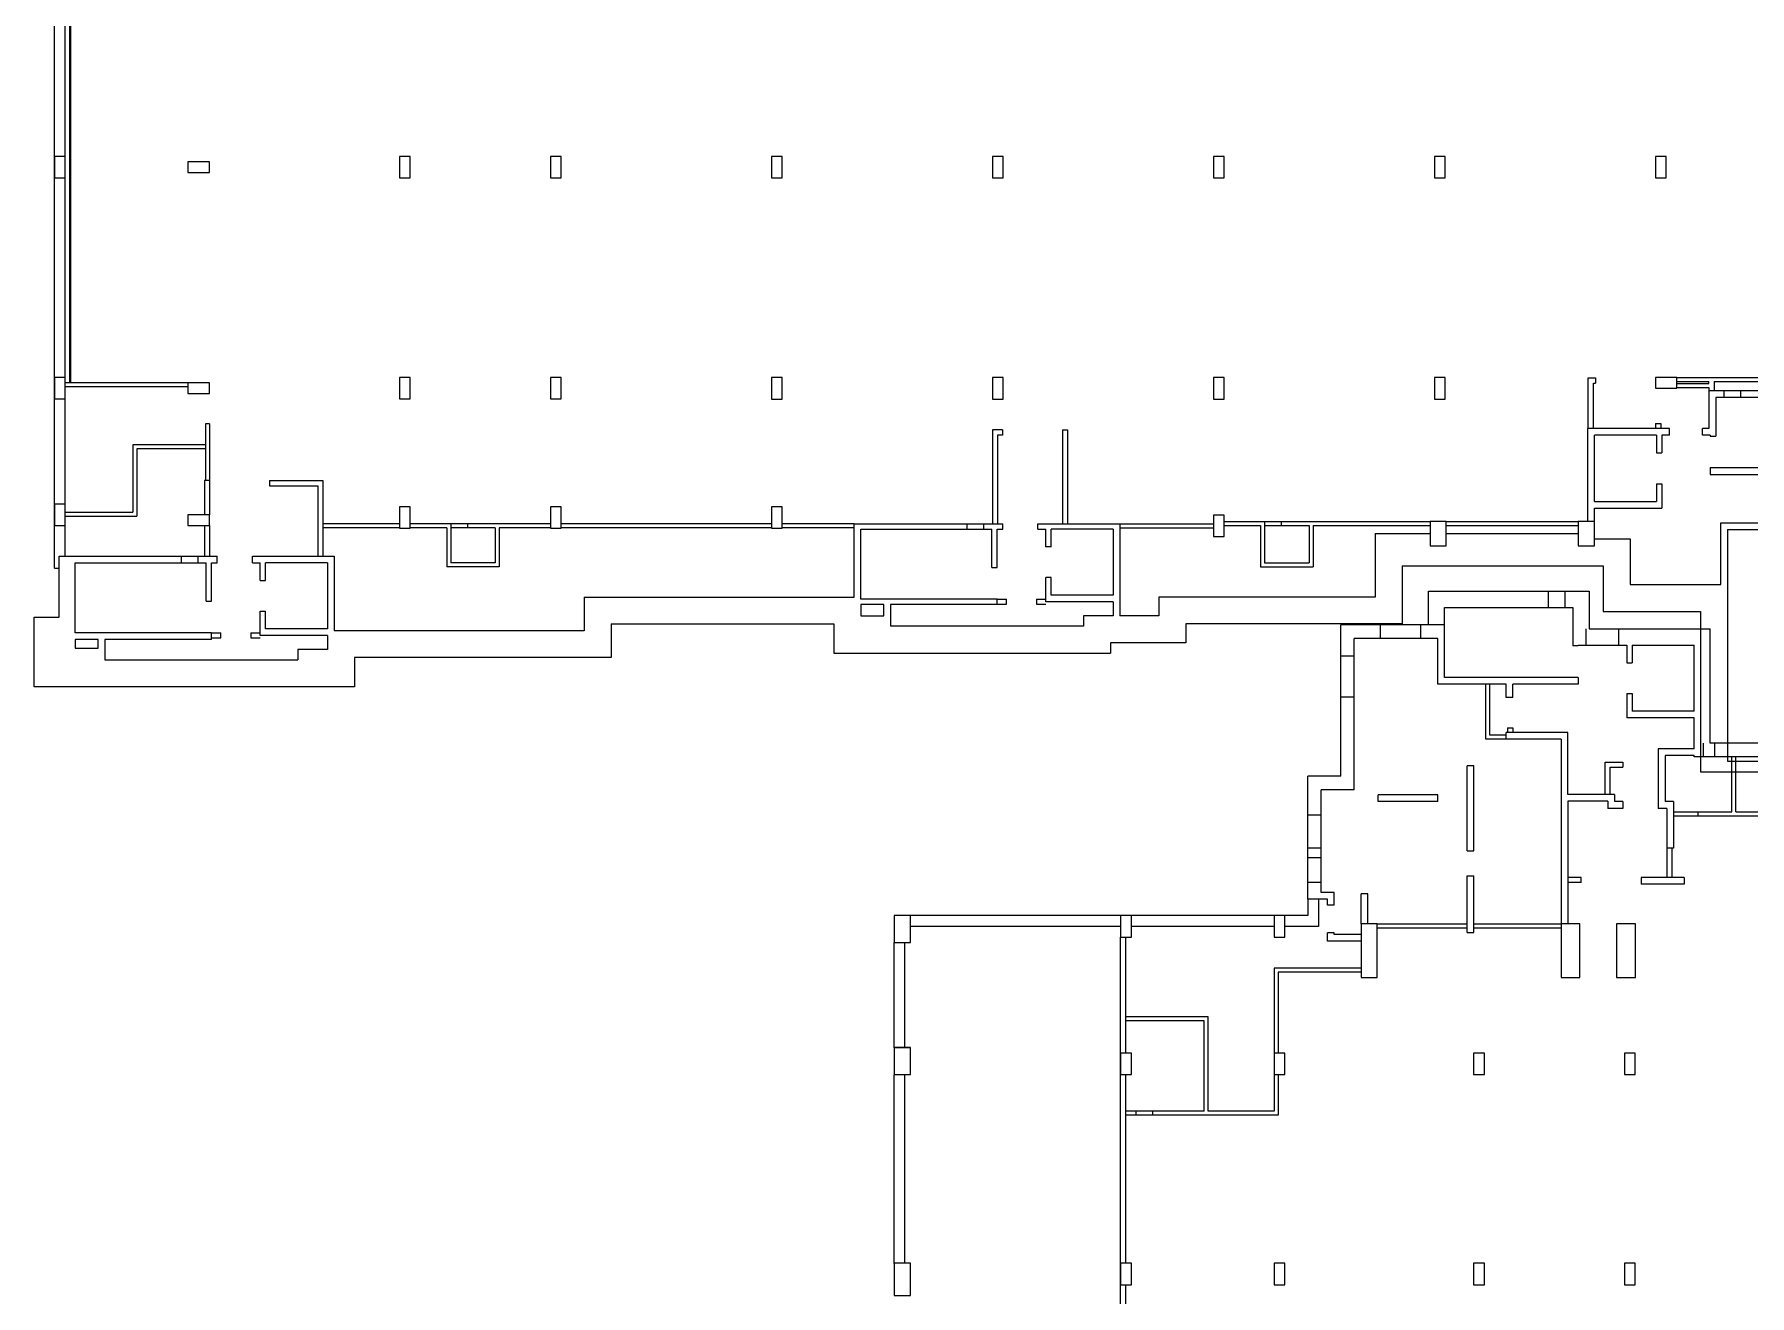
# Model space of a CAD drawing. Header units: metres. Extents: x -681087 to 1033303, y 74272 to 2630761.
# Drawn here: x -69867 to -6215, y 2373202 to 2420008 of the extents above; entities that cross this region are included whole.
import ezdxf

# ---------------------------------------------------------------- set-up
doc = ezdxf.new("R2010")
doc.units = ezdxf.units.M
for name, color, linetype in [('SKELETON_CLEAN', 7, 'Continuous'), ('SKELETON_ISOLATED', 1, 'Continuous'), ('SKELETON_ORIGINAL', 8, 'Continuous')]:
    doc.layers.add(name, color=color, linetype=linetype)

msp = doc.modelspace()

# ---------------------------------------------------------------- linework, layer by layer
at = {"layer": 'SKELETON_CLEAN'}
for p, q in [((-69116, 2400198), (-69116, 2435878)), ((-68716, 2415478), (-69116, 2415478)), ((-69116, 2415478), (-69116, 2414678)), ((-68716, 2414678), (-68716, 2415478)), ((-63366, 2415278), (-64166, 2415278)), ((-64166, 2415278), (-64166, 2414878)), ((-63366, 2414878), (-63366, 2415278)), ((-55916, 2415478), (-56316, 2415478)), ((-56316, 2415478), (-56316, 2414678)), ((-55916, 2414678), (-55916, 2415478)), ((-50316, 2415478), (-50716, 2415478)), ((-50716, 2415478), (-50716, 2414678)), ((-50316, 2414678), (-50316, 2415478)), ((-42116, 2415478), (-42516, 2415478)), ((-42516, 2415478), (-42516, 2414678)), ((-42116, 2414678), (-42116, 2415478)), ((-33916, 2415478), (-34316, 2415478)), ((-34316, 2415478), (-34316, 2414678)), ((-33916, 2414678), (-33916, 2415478)), ((-25716, 2415478), (-26116, 2415478)), ((-26116, 2415478), (-26116, 2414678)), ((-25716, 2414678), (-25716, 2415478)), ((-17516, 2415478), (-17916, 2415478)), ((-17916, 2415478), (-17916, 2414678)), ((-17516, 2414678), (-17516, 2415478)), ((-9316, 2415478), (-9716, 2415478)), ((-9716, 2415478), (-9716, 2414678)), ((-9316, 2414678), (-9316, 2415478)), ((-69116, 2414678), (-68716, 2414678)), ((-64166, 2414878), (-63366, 2414878)), ((-56316, 2414678), (-55916, 2414678)), ((-50716, 2414678), (-50316, 2414678)), ((-42516, 2414678), (-42116, 2414678)), ((-34316, 2414678), (-33916, 2414678)), ((-26116, 2414678), (-25716, 2414678)), ((-17916, 2414678), (-17516, 2414678)), ((-9716, 2414678), (-9316, 2414678)), ((-68716, 2407278), (-69116, 2407278)), ((-69116, 2407278), (-69116, 2406478)), ((-68716, 2406478), (-68716, 2407278)), ((-64166, 2407078), (-68716, 2407078)), ((-63366, 2407078), (-64166, 2407078)), ((-64166, 2407078), (-64166, 2406678)), ((-64166, 2406678), (-63366, 2406678)), ((-63366, 2406678), (-63366, 2407078)), ((-55916, 2407278), (-56316, 2407278)), ((-56316, 2407278), (-56316, 2406478)), ((-55916, 2406478), (-55916, 2407278)), ((-50316, 2407278), (-50716, 2407278)), ((-50716, 2407278), (-50716, 2406478)), ((-50316, 2406478), (-50316, 2407278)), ((-42116, 2407275), (-42516, 2407275)), ((-42516, 2407275), (-42516, 2406475)), ((-42116, 2406475), (-42116, 2407275)), ((-33916, 2407275), (-34316, 2407275)), ((-34316, 2407275), (-34316, 2406475)), ((-33916, 2406475), (-33916, 2407275)), ((-25716, 2407275), (-26116, 2407275)), ((-26116, 2407275), (-26116, 2406475)), ((-25716, 2406475), (-25716, 2407275)), ((-17516, 2407275), (-17916, 2407275)), ((-17916, 2407275), (-17916, 2406475)), ((-17516, 2406475), (-17516, 2407275)), ((-12207, 2407255), (-11936, 2407255)), ((-12207, 2405378), (-12207, 2407255)), ((-12017, 2405378), (-12017, 2407065)), ((-12017, 2407065), (-11936, 2407065)), ((-11936, 2407255), (-11936, 2407065)), ((-8916, 2407275), (-9716, 2407275)), ((-9716, 2407275), (-9716, 2406875)), ((-9716, 2406875), (-8916, 2406875)), ((-8916, 2407275), (-1516, 2407275)), ((-8916, 2406875), (-8916, 2407275)), ((-8916, 2407125), (-7727, 2407125)), ((-8916, 2407048), (-7727, 2407048)), ((-8916, 2406898), (-7727, 2406898)), ((-7727, 2407048), (-7727, 2407125)), ((-7727, 2406898), (-7727, 2406778)), ((-7727, 2406778), (-7727, 2405378)), ((-7177, 2406778), (-7727, 2406778)), ((-7537, 2407125), (-1516, 2407125)), ((-7537, 2407125), (-7537, 2406778)), ((-2467, 2406778), (-7177, 2406778)), ((-7177, 2406778), (-7177, 2406528)), ((-69116, 2406478), (-68716, 2406478)), ((-56316, 2406478), (-55916, 2406478)), ((-50716, 2406478), (-50316, 2406478)), ((-42516, 2406475), (-42116, 2406475)), ((-34316, 2406475), (-33916, 2406475)), ((-26116, 2406475), (-25716, 2406475)), ((-17916, 2406475), (-17516, 2406475)), ((-7477, 2406528), (-7477, 2405098)), ((-7177, 2406528), (-7477, 2406528)), ((-2717, 2406528), (-7177, 2406528)), ((-63366, 2405558), (-63516, 2405558)), ((-63516, 2405558), (-63516, 2403448)), ((-63366, 2405558), (-63366, 2403448)), ((-9716, 2405565), (-9716, 2405378)), ((-9716, 2405565), (-9516, 2405565)), ((-9516, 2405565), (-9516, 2405378)), ((-66216, 2404778), (-66216, 2402278)), ((-63516, 2404778), (-66216, 2404778)), ((-33936, 2405328), (-34316, 2405328)), ((-34316, 2405328), (-34316, 2401848)), ((-33936, 2405138), (-34126, 2405138)), ((-34126, 2405138), (-34126, 2401848)), ((-33936, 2405328), (-33936, 2405138)), ((-31716, 2405328), (-31526, 2405328)), ((-31716, 2405328), (-31716, 2401848)), ((-31526, 2405328), (-31526, 2401848)), ((-9187, 2405378), (-12227, 2405378)), ((-12227, 2401933), (-12227, 2405378)), ((-9677, 2405128), (-11977, 2405128)), ((-11977, 2402678), (-11977, 2405128)), ((-9677, 2405128), (-9677, 2404473)), ((-9187, 2405128), (-9477, 2405128)), ((-9477, 2405128), (-9477, 2404473)), ((-9187, 2405128), (-9187, 2405378)), ((-7727, 2405378), (-7967, 2405378)), ((-7967, 2405128), (-7967, 2405378)), ((-7677, 2405128), (-7967, 2405128)), ((-7677, 2405128), (-7677, 2405098)), ((-7677, 2405098), (-7477, 2405098)), ((-63516, 2404628), (-66066, 2404628)), ((-66066, 2404628), (-66066, 2402128)), ((-9677, 2404473), (-9477, 2404473)), ((-7677, 2403928), (-2717, 2403928)), ((-7677, 2403928), (-7677, 2403678)), ((-7677, 2403678), (-5247, 2403678)), ((-63366, 2403448), (-63556, 2403448)), ((-63556, 2403448), (-63556, 2402178)), ((-63366, 2403448), (-63366, 2402178)), ((-61146, 2403448), (-59156, 2403448)), ((-61146, 2403448), (-61146, 2403258)), ((-61146, 2403258), (-59346, 2403258)), ((-59346, 2403258), (-59346, 2400648)), ((-59156, 2403448), (-59156, 2400648)), ((-9677, 2403333), (-9677, 2402678)), ((-9677, 2403333), (-9477, 2403333)), ((-9477, 2403333), (-9477, 2402428)), ((-68716, 2402578), (-69116, 2402578)), ((-69116, 2402578), (-69116, 2401778)), ((-68716, 2401778), (-68716, 2402578)), ((-68716, 2402278), (-66216, 2402278)), ((-55916, 2402478), (-56316, 2402478)), ((-56316, 2402478), (-56316, 2401678)), ((-55916, 2401678), (-55916, 2402478)), ((-50316, 2402478), (-50716, 2402478)), ((-50716, 2402478), (-50716, 2401678)), ((-50316, 2401678), (-50316, 2402478)), ((-42116, 2402478), (-42516, 2402478)), ((-42516, 2402478), (-42516, 2401678)), ((-42116, 2401678), (-42116, 2402478)), ((-11977, 2402678), (-9677, 2402678)), ((-11977, 2402428), (-9477, 2402428)), ((-11977, 2401933), (-11977, 2402428)), ((-69116, 2401778), (-68716, 2401778)), ((-68716, 2402128), (-66066, 2402128)), ((-63366, 2402178), (-64166, 2402178)), ((-64166, 2402178), (-64166, 2401778)), ((-64166, 2401778), (-63366, 2401778)), ((-63366, 2401778), (-63366, 2402178)), ((-63366, 2401778), (-63366, 2400648)), ((-56316, 2401678), (-55916, 2401678)), ((-54566, 2401698), (-55916, 2401698)), ((-54566, 2401698), (-54566, 2400248)), ((-54416, 2401848), (-54416, 2401698)), ((-54416, 2401698), (-54416, 2400398)), ((-52766, 2401698), (-54416, 2401698)), ((-52766, 2401698), (-52766, 2400398)), ((-50716, 2401698), (-52616, 2401698)), ((-52616, 2401698), (-52616, 2400248)), ((-50716, 2401678), (-50316, 2401678)), ((-42516, 2401678), (-42116, 2401678)), ((-39447, 2401848), (-42116, 2401848)), ((-39447, 2399128), (-39447, 2401848)), ((-39447, 2401848), (-33927, 2401848)), ((-39197, 2399048), (-39197, 2401648)), ((-39197, 2401648), (-34337, 2401648)), ((-34337, 2400218), (-34337, 2401648)), ((-34137, 2400218), (-34137, 2401648)), ((-34137, 2401648), (-33927, 2401648)), ((-33927, 2401648), (-33927, 2401848)), ((-32627, 2401648), (-32627, 2401848)), ((-32627, 2401848), (-29587, 2401848)), ((-32627, 2401648), (-32337, 2401648)), ((-32337, 2400993), (-32337, 2401648)), ((-32137, 2400993), (-32137, 2401648)), ((-29837, 2401648), (-32137, 2401648)), ((-29837, 2401648), (-29837, 2399198)), ((-29587, 2401848), (-29587, 2398428)), ((-25716, 2402170), (-26116, 2402170)), ((-26116, 2402170), (-26116, 2401370)), ((-25716, 2401370), (-25716, 2402170)), ((-25716, 2401933), (-18077, 2401933)), ((-25716, 2401783), (-24366, 2401783)), ((-24366, 2401783), (-24366, 2400248)), ((-24216, 2401933), (-24216, 2401783)), ((-24216, 2401783), (-24216, 2400398)), ((-24216, 2401783), (-22566, 2401783)), ((-22566, 2401783), (-22566, 2400398)), ((-22416, 2401783), (-22416, 2400248)), ((-22416, 2401783), (-18077, 2401783)), ((-17477, 2401933), (-18077, 2401933)), ((-18077, 2401933), (-18077, 2401033)), ((-17477, 2401933), (-12577, 2401933)), ((-17477, 2401033), (-17477, 2401933)), ((-11977, 2401933), (-12577, 2401933)), ((-12577, 2401933), (-12577, 2401033)), ((-11977, 2401033), (-11977, 2401933)), ((-7287, 2401883), (-4997, 2401883)), ((-7287, 2399588), (-7287, 2401883)), ((-7287, 2401883), (-7087, 2401883)), ((-7037, 2401633), (-4997, 2401633)), ((-7037, 2401633), (-7037, 2393038)), ((-32137, 2400993), (-32337, 2400993)), ((-26116, 2401370), (-25716, 2401370)), ((-20117, 2401483), (-18077, 2401483)), ((-20117, 2401483), (-20117, 2399128)), ((-18077, 2401033), (-17477, 2401033)), ((-12577, 2401033), (-11977, 2401033)), ((-11977, 2401283), (-10647, 2401283)), ((-10647, 2401283), (-10647, 2399588)), ((-68947, 2400648), (-63077, 2400648)), ((-68947, 2398378), (-68947, 2400648)), ((-68347, 2397798), (-68347, 2400398)), ((-68347, 2400398), (-63487, 2400398)), ((-63487, 2398968), (-63487, 2400398)), ((-63287, 2398968), (-63287, 2400398)), ((-63287, 2400398), (-63077, 2400398)), ((-63077, 2400398), (-63077, 2400648)), ((-61777, 2400398), (-61777, 2400648)), ((-61777, 2400648), (-58737, 2400648)), ((-61777, 2400398), (-61487, 2400398)), ((-61487, 2399743), (-61487, 2400398)), ((-61287, 2399743), (-61287, 2400398)), ((-58987, 2400398), (-61287, 2400398)), ((-58987, 2400398), (-58987, 2397948)), ((-58737, 2400648), (-58737, 2397878)), ((-52766, 2400398), (-54416, 2400398)), ((-24216, 2400398), (-22566, 2400398)), ((-69116, 2400198), (-68947, 2400198)), ((-61487, 2399743), (-61287, 2399743)), ((-52616, 2400248), (-54566, 2400248)), ((-34337, 2400218), (-34137, 2400218)), ((-32337, 2398948), (-32337, 2399853)), ((-32137, 2399853), (-32337, 2399853)), ((-32137, 2399198), (-32137, 2399853)), ((-24366, 2400248), (-22416, 2400248)), ((-19117, 2400283), (-19117, 2398128)), ((-19117, 2400283), (-12477, 2400283)), ((-12477, 2400283), (-11647, 2400283)), ((-11647, 2400283), (-11647, 2398588)), ((-49467, 2399128), (-39447, 2399128)), ((-49467, 2399128), (-49467, 2397878)), ((-34137, 2399048), (-39197, 2399048)), ((-34137, 2399048), (-33797, 2399048)), ((-34137, 2398848), (-34137, 2399048)), ((-33797, 2398858), (-33797, 2399048)), ((-32677, 2399048), (-32337, 2399048)), ((-32677, 2399048), (-32677, 2398858)), ((-29837, 2399198), (-32137, 2399198)), ((-28137, 2399128), (-28137, 2398428)), ((-20117, 2399128), (-28137, 2399128)), ((-18137, 2398094), (-18137, 2399344)), ((-18137, 2399344), (-12177, 2399344)), ((-12177, 2399344), (-12177, 2397944)), ((-10647, 2399588), (-7287, 2399588)), ((-63487, 2398968), (-63287, 2398968)), ((-61487, 2397698), (-61487, 2398603)), ((-61487, 2398603), (-61287, 2398603)), ((-61287, 2397948), (-61287, 2398603)), ((-39197, 2398848), (-39197, 2398428)), ((-38347, 2398848), (-39197, 2398848)), ((-39197, 2398428), (-38347, 2398428)), ((-38347, 2398428), (-38347, 2398848)), ((-38097, 2398848), (-38097, 2398048)), ((-34137, 2398848), (-38097, 2398848)), ((-34137, 2398858), (-33797, 2398858)), ((-32677, 2398858), (-32337, 2398858)), ((-29837, 2398948), (-32337, 2398948)), ((-30937, 2398428), (-30937, 2398048)), ((-29837, 2398428), (-30937, 2398428)), ((-29837, 2398948), (-29837, 2398428)), ((-29537, 2398428), (-29587, 2398428)), ((-28137, 2398428), (-29537, 2398428)), ((-17537, 2396144), (-17537, 2398744)), ((-17537, 2398744), (-12777, 2398744)), ((-12777, 2398744), (-12777, 2397314)), ((-11647, 2398588), (-8037, 2398588)), ((-8037, 2398588), (-8037, 2392638)), ((-69867, 2398378), (-68947, 2398378)), ((-69867, 2395798), (-69867, 2398378)), ((-63287, 2397798), (-68347, 2397798)), ((-63287, 2397798), (-62947, 2397798)), ((-63287, 2397548), (-63287, 2397798)), ((-62947, 2397608), (-62947, 2397798)), ((-61827, 2397798), (-61487, 2397798)), ((-61827, 2397798), (-61827, 2397608)), ((-58987, 2397948), (-61287, 2397948)), ((-49467, 2397878), (-58737, 2397878)), ((-48467, 2398128), (-48467, 2396878)), ((-48467, 2398128), (-40197, 2398128)), ((-40197, 2398128), (-40197, 2397048)), ((-30937, 2398048), (-38097, 2398048)), ((-19117, 2398128), (-27137, 2398128)), ((-27137, 2398128), (-27137, 2397428)), ((-17537, 2398094), (-21387, 2398094)), ((-21387, 2392474), (-21387, 2398094)), ((-12177, 2397944), (-7677, 2397944)), ((-7677, 2393699), (-7677, 2397944)), ((-68347, 2397548), (-68347, 2397228)), ((-67497, 2397548), (-68347, 2397548)), ((-68347, 2397228), (-67497, 2397228)), ((-67497, 2397228), (-67497, 2397548)), ((-67247, 2397548), (-67247, 2396798)), ((-63287, 2397548), (-67247, 2397548)), ((-63287, 2397608), (-62947, 2397608)), ((-61827, 2397608), (-61487, 2397608)), ((-58987, 2397698), (-61487, 2397698)), ((-60087, 2397178), (-60087, 2396798)), ((-58987, 2397178), (-60087, 2397178)), ((-58987, 2397698), (-58987, 2397178)), ((-27137, 2397428), (-29937, 2397428)), ((-29937, 2397428), (-29937, 2397048)), ((-20887, 2391974), (-20887, 2397594)), ((-17787, 2397594), (-20887, 2397594)), ((-17787, 2395894), (-17787, 2397594)), ((-12577, 2397314), (-12777, 2397314)), ((-12577, 2397344), (-10777, 2397344)), ((-12577, 2397344), (-12577, 2397314)), ((-10777, 2397344), (-10777, 2396689)), ((-10577, 2397344), (-8277, 2397344)), ((-10577, 2397344), (-10577, 2396689)), ((-8277, 2394894), (-8277, 2397344)), ((-67247, 2396798), (-60087, 2396798)), ((-57987, 2396878), (-57987, 2395798)), ((-48467, 2396878), (-57987, 2396878)), ((-40197, 2397048), (-29937, 2397048)), ((-10777, 2396689), (-10577, 2396689)), ((-15257, 2395894), (-17787, 2395894)), ((-12577, 2396144), (-17537, 2396144)), ((-16007, 2393849), (-16007, 2395894)), ((-15857, 2393999), (-15857, 2395894)), ((-15257, 2395399), (-15257, 2395894)), ((-12577, 2395894), (-15007, 2395894)), ((-15007, 2395399), (-15007, 2395894)), ((-12577, 2396144), (-12577, 2395894)), ((-57987, 2395798), (-69867, 2395798)), ((-15007, 2395399), (-15257, 2395399)), ((-10777, 2395549), (-10777, 2394644)), ((-10777, 2395549), (-10577, 2395549)), ((-10577, 2395549), (-10577, 2394894)), ((-8277, 2394644), (-10777, 2394644)), ((-8277, 2394894), (-10577, 2394894)), ((-8277, 2393499), (-8277, 2394644)), ((-15257, 2393999), (-15857, 2393999)), ((-12967, 2394099), (-15257, 2394099)), ((-15257, 2393849), (-15257, 2394099)), ((-15197, 2394279), (-15197, 2394099)), ((-15197, 2394279), (-15007, 2394279)), ((-15007, 2394279), (-15007, 2394099)), ((-12967, 2394099), (-13167, 2394099)), ((-12967, 2391804), (-12967, 2394099)), ((-15257, 2393849), (-16007, 2393849)), ((-13217, 2393849), (-15257, 2393849)), ((-13217, 2393849), (-13217, 2387004)), ((-8277, 2393499), (-9607, 2393499)), ((-9607, 2393499), (-9607, 2391284)), ((584, 2393699), (-7677, 2393699)), ((-16702, 2389704), (-16702, 2392864)), ((-16452, 2392864), (-16702, 2392864)), ((-16452, 2389704), (-16452, 2392864)), ((-11577, 2391804), (-11577, 2393004)), ((-11577, 2393004), (-10927, 2393004)), ((-11387, 2391804), (-11387, 2392814)), ((-11387, 2392814), (-10927, 2392814)), ((-10927, 2393004), (-10927, 2392814)), ((-8277, 2393249), (-9357, 2393249)), ((-9357, 2393249), (-9357, 2391534)), ((-8277, 2393199), (-8277, 2393249)), ((-362, 2393199), (-8277, 2393199)), ((-7037, 2393038), (-3837, 2393038)), ((-6882, 2391154), (-6882, 2393199)), ((-6732, 2391154), (-6732, 2393199)), ((-22617, 2387914), (-22617, 2392474)), ((-21387, 2392474), (-22617, 2392474)), ((-8037, 2392638), (383, 2392638)), ((-22117, 2388164), (-22117, 2391974)), ((-20887, 2391974), (-22117, 2391974)), ((-17787, 2391789), (-20007, 2391789)), ((-20007, 2391539), (-20007, 2391789)), ((-17787, 2391539), (-20007, 2391539)), ((-17787, 2391539), (-17787, 2391789)), ((-11227, 2391804), (-12967, 2391804)), ((-12967, 2391554), (-12967, 2387004)), ((-11477, 2391554), (-12967, 2391554)), ((-11477, 2391554), (-11477, 2391284)), ((-11227, 2391804), (-11227, 2391534)), ((-10927, 2391534), (-11227, 2391534)), ((-10927, 2391534), (-10927, 2391284)), ((-9042, 2391534), (-9357, 2391534)), ((-9042, 2391534), (-9042, 2389804)), ((-10927, 2391284), (-11477, 2391284)), ((-9292, 2391284), (-9607, 2391284)), ((-9292, 2391284), (-9292, 2389804)), ((-9042, 2391154), (-6882, 2391154)), ((-9042, 2391004), (-3987, 2391004)), ((-6732, 2391154), (-3987, 2391154)), ((-16702, 2389704), (-16452, 2389704)), ((-9042, 2389804), (-9292, 2389804)), ((-9292, 2389804), (-9292, 2388719)), ((-16702, 2386684), (-16702, 2388784)), ((-16702, 2388784), (-16452, 2388784)), ((-16452, 2386684), (-16452, 2388784)), ((-12467, 2388719), (-12967, 2388719)), ((-12467, 2388529), (-12967, 2388529)), ((-12467, 2388529), (-12467, 2388719)), ((-8647, 2388719), (-10247, 2388719)), ((-10247, 2388719), (-10247, 2388469)), ((-8647, 2388469), (-10247, 2388469)), ((-8647, 2388719), (-8647, 2388469)), ((-22617, 2387914), (-22617, 2387304)), ((-21887, 2387914), (-22617, 2387914)), ((-22217, 2387914), (-22217, 2386904)), ((-21637, 2388164), (-22117, 2388164)), ((-21887, 2387689), (-21887, 2387914)), ((-21637, 2387689), (-21887, 2387689)), ((-21637, 2387689), (-21637, 2388164)), ((-20387, 2388114), (-20637, 2388114)), ((-20637, 2387004), (-20637, 2388114)), ((-20387, 2387004), (-20387, 2388114)), ((-22617, 2387304), (-37959, 2387304)), ((-37359, 2387304), (-37959, 2387304)), ((-37959, 2387304), (-37959, 2386304)), ((-37359, 2386304), (-37359, 2387304)), ((-29159, 2387304), (-29559, 2387304)), ((-29559, 2387304), (-29559, 2386504)), ((-29159, 2386504), (-29159, 2387304)), ((-23459, 2387304), (-23859, 2387304)), ((-23859, 2387304), (-23859, 2386504)), ((-23459, 2386504), (-23459, 2387304)), ((-20037, 2387004), (-20637, 2387004)), ((-20637, 2387004), (-20637, 2385004)), ((-20037, 2387004), (-16702, 2387004)), ((-20037, 2385004), (-20037, 2387004)), ((-16452, 2387004), (-13217, 2387004)), ((-12517, 2387004), (-13217, 2387004)), ((-13217, 2387004), (-13217, 2385004)), ((-12517, 2385004), (-12517, 2387004)), ((-10457, 2387004), (-11157, 2387004)), ((-11157, 2387004), (-11157, 2385004)), ((-10457, 2385004), (-10457, 2387004)), ((-29559, 2386504), (-29159, 2386504)), ((-29559, 2365904), (-29559, 2386504)), ((-23859, 2386504), (-23459, 2386504)), ((-22217, 2386904), (-23459, 2386904)), ((-21637, 2386669), (-21887, 2386669)), ((-21887, 2386354), (-21887, 2386669)), ((-20637, 2386354), (-21887, 2386354)), ((-21637, 2386604), (-21637, 2386669)), ((-20637, 2386604), (-21637, 2386604)), ((-16702, 2386684), (-16452, 2386684)), ((-37959, 2382403), (-37959, 2386304)), ((-37959, 2386304), (-37359, 2386304)), ((-23859, 2385354), (-23859, 2382204)), ((-20637, 2385354), (-23859, 2385354)), ((-23709, 2385204), (-23709, 2382204)), ((-20637, 2385204), (-23709, 2385204)), ((-20637, 2385004), (-20037, 2385004)), ((-13217, 2385004), (-12517, 2385004)), ((-11157, 2385004), (-10457, 2385004)), ((-26309, 2383554), (-29359, 2383554)), ((-26459, 2383404), (-29359, 2383404)), ((-26459, 2380054), (-26459, 2383404)), ((-26309, 2380054), (-26309, 2383554)), ((-37359, 2382407), (-37959, 2382407)), ((-37959, 2382407), (-37959, 2381407)), ((-37359, 2381407), (-37359, 2382407)), ((-29159, 2382204), (-29559, 2382204)), ((-29559, 2382204), (-29559, 2381404)), ((-29159, 2381404), (-29159, 2382204)), ((-23459, 2382204), (-23859, 2382204)), ((-23859, 2382204), (-23859, 2381404)), ((-23459, 2381404), (-23459, 2382204)), ((-16059, 2382204), (-16459, 2382204)), ((-16459, 2382204), (-16459, 2381404)), ((-16059, 2381404), (-16059, 2382204)), ((-10459, 2382204), (-10859, 2382204)), ((-10859, 2382204), (-10859, 2381404)), ((-10459, 2381404), (-10459, 2382204)), ((-37959, 2381407), (-37359, 2381407)), ((-37959, 2374400), (-37959, 2381403)), ((-29559, 2381404), (-29159, 2381404)), ((-23859, 2381404), (-23859, 2380054)), ((-23859, 2381404), (-23459, 2381404)), ((-23709, 2381404), (-23709, 2379904)), ((-16459, 2381404), (-16059, 2381404)), ((-10859, 2381404), (-10459, 2381404)), ((-28359, 2380054), (-29359, 2380054)), ((-26459, 2380054), (-28359, 2380054)), ((-28359, 2379904), (-28359, 2380054)), ((-23859, 2380054), (-26309, 2380054)), ((-23709, 2379904), (-29359, 2379904)), ((-37359, 2374404), (-37959, 2374404)), ((-37959, 2374404), (-37959, 2373204)), ((-37359, 2373204), (-37359, 2374404)), ((-29159, 2374404), (-29559, 2374404)), ((-29559, 2374404), (-29559, 2373604)), ((-29159, 2373604), (-29159, 2374404)), ((-23459, 2374404), (-23859, 2374404)), ((-23859, 2374404), (-23859, 2373604)), ((-23459, 2373604), (-23459, 2374404)), ((-16059, 2374404), (-16459, 2374404)), ((-16459, 2374404), (-16459, 2373604)), ((-16059, 2373604), (-16059, 2374404)), ((-10459, 2374404), (-10859, 2374404)), ((-10859, 2374404), (-10859, 2373604)), ((-10459, 2373604), (-10459, 2374404)), ((-29559, 2373604), (-29159, 2373604)), ((-23859, 2373604), (-23459, 2373604)), ((-16459, 2373604), (-16059, 2373604)), ((-10859, 2373604), (-10459, 2373604)), ((-37959, 2373204), (-37359, 2373204))]:
    msp.add_line(p, q, dxfattribs=at)
at = {"layer": 'SKELETON_ISOLATED'}
for p, q in [((-68716, 2400648), (-68716, 2435878)), ((-68531, 2407078), (-68531, 2432278)), ((-64166, 2406928), (-68716, 2406928)), ((-6557, 2406778), (-6557, 2406528)), ((-63556, 2401778), (-63556, 2400648)), ((-56316, 2401848), (-59156, 2401848)), ((-56316, 2401698), (-59156, 2401698)), ((-50716, 2401848), (-55916, 2401848)), ((-53796, 2401848), (-53796, 2401698)), ((-42516, 2401848), (-50316, 2401848)), ((-42516, 2401698), (-50316, 2401698)), ((-39447, 2401698), (-42116, 2401698)), ((-35257, 2401648), (-35257, 2401848)), ((-34637, 2401648), (-34637, 2401848)), ((-29637, 2401848), (-26116, 2401848)), ((-29587, 2401698), (-26116, 2401698)), ((-23596, 2401933), (-23596, 2401783)), ((-17477, 2401783), (-12577, 2401783)), ((-17477, 2401483), (-12577, 2401483)), ((-64407, 2400398), (-64407, 2400648)), ((-63787, 2400398), (-63787, 2400648)), ((-13697, 2399344), (-13697, 2398744)), ((-13077, 2399344), (-13077, 2398744)), ((-19927, 2398094), (-19927, 2397594)), ((-18427, 2398094), (-18427, 2397594)), ((-12287, 2397344), (-12287, 2397944)), ((-11067, 2397344), (-11067, 2397944)), ((-20887, 2396934), (-21387, 2396934)), ((-20887, 2395414), (-21387, 2395414)), ((-7947, 2393699), (-7947, 2393199)), ((-7527, 2393699), (-7527, 2393199)), ((-22117, 2391034), (-22617, 2391034)), ((-8122, 2391004), (-8122, 2391154)), ((-22117, 2389814), (-22617, 2389814)), ((-9102, 2389804), (-9102, 2388719)), ((-22117, 2389454), (-22617, 2389454)), ((-22117, 2388534), (-22617, 2388534)), ((-29559, 2386904), (-37359, 2386904)), ((-29359, 2382204), (-29359, 2386504)), ((-23859, 2386904), (-29159, 2386904)), ((-20037, 2386854), (-16702, 2386854)), ((-16452, 2386854), (-13217, 2386854)), ((-37559, 2382403), (-37559, 2386304)), ((-37559, 2374400), (-37559, 2381403)), ((-29359, 2374404), (-29359, 2381404)), ((-28979, 2379904), (-28979, 2380054)), ((-29359, 2365904), (-29359, 2373604))]:
    msp.add_line(p, q, dxfattribs=at)
at = {"layer": 'SKELETON_ORIGINAL'}
for p, q in [((-69116, 2400198), (-69116, 2435878)), ((-68716, 2400648), (-68716, 2435878)), ((-68546, 2407078), (-68546, 2432278)), ((-68516, 2407078), (-68516, 2432278)), ((-68716, 2415478), (-69116, 2415478)), ((-69116, 2415478), (-69116, 2414678)), ((-68716, 2414678), (-68716, 2415478)), ((-63366, 2415278), (-64166, 2415278)), ((-64166, 2415278), (-64166, 2414878)), ((-63366, 2414878), (-63366, 2415278)), ((-55916, 2415478), (-56316, 2415478)), ((-56316, 2415478), (-56316, 2414678)), ((-55916, 2414678), (-55916, 2415478)), ((-50316, 2415478), (-50716, 2415478)), ((-50716, 2415478), (-50716, 2414678)), ((-50316, 2414678), (-50316, 2415478)), ((-42116, 2415478), (-42516, 2415478)), ((-42516, 2415478), (-42516, 2414678)), ((-42116, 2414678), (-42116, 2415478)), ((-33916, 2415478), (-34316, 2415478)), ((-34316, 2415478), (-34316, 2414678)), ((-33916, 2414678), (-33916, 2415478)), ((-25716, 2415478), (-26116, 2415478)), ((-26116, 2415478), (-26116, 2414678)), ((-25716, 2414678), (-25716, 2415478)), ((-17516, 2415478), (-17916, 2415478)), ((-17916, 2415478), (-17916, 2414678)), ((-17516, 2414678), (-17516, 2415478)), ((-9316, 2415478), (-9716, 2415478)), ((-9716, 2415478), (-9716, 2414678)), ((-9316, 2414678), (-9316, 2415478)), ((-69116, 2414678), (-68716, 2414678)), ((-64166, 2414878), (-63366, 2414878)), ((-56316, 2414678), (-55916, 2414678)), ((-50716, 2414678), (-50316, 2414678)), ((-42516, 2414678), (-42116, 2414678)), ((-34316, 2414678), (-33916, 2414678)), ((-26116, 2414678), (-25716, 2414678)), ((-17916, 2414678), (-17516, 2414678)), ((-9716, 2414678), (-9316, 2414678)), ((-68716, 2407278), (-69116, 2407278)), ((-69116, 2407278), (-69116, 2406478)), ((-68716, 2406478), (-68716, 2407278)), ((-64166, 2407078), (-68716, 2407078)), ((-64166, 2406928), (-68716, 2406928)), ((-63366, 2407078), (-64166, 2407078)), ((-64166, 2407078), (-64166, 2406678)), ((-64166, 2406678), (-63366, 2406678)), ((-63366, 2406678), (-63366, 2407078)), ((-55916, 2407278), (-56316, 2407278)), ((-56316, 2407278), (-56316, 2406478)), ((-55916, 2406478), (-55916, 2407278)), ((-50316, 2407278), (-50716, 2407278)), ((-50716, 2407278), (-50716, 2406478)), ((-50316, 2406478), (-50316, 2407278)), ((-42116, 2407275), (-42516, 2407275)), ((-42516, 2407275), (-42516, 2406475)), ((-42116, 2406475), (-42116, 2407275)), ((-33916, 2407275), (-34316, 2407275)), ((-34316, 2407275), (-34316, 2406475)), ((-33916, 2406475), (-33916, 2407275)), ((-25716, 2407275), (-26116, 2407275)), ((-26116, 2407275), (-26116, 2406475)), ((-25716, 2406475), (-25716, 2407275)), ((-17516, 2407275), (-17916, 2407275)), ((-17916, 2407275), (-17916, 2406475)), ((-17516, 2406475), (-17516, 2407275)), ((-12207, 2407255), (-11936, 2407255)), ((-12207, 2405378), (-12207, 2407255)), ((-12017, 2405378), (-12017, 2407065)), ((-12017, 2407065), (-11936, 2407065)), ((-11936, 2407255), (-11936, 2407065)), ((-8916, 2407275), (-9716, 2407275)), ((-9716, 2407275), (-9716, 2406875)), ((-9716, 2406875), (-8916, 2406875)), ((-8916, 2407275), (-1516, 2407275)), ((-8916, 2406875), (-8916, 2407275)), ((-8916, 2407125), (-7727, 2407125)), ((-8916, 2407048), (-7727, 2407048)), ((-8916, 2406898), (-7727, 2406898)), ((-7727, 2407048), (-7727, 2407125)), ((-7727, 2406898), (-7727, 2406778)), ((-7727, 2406778), (-7727, 2405378)), ((-7177, 2406778), (-7727, 2406778)), ((-7537, 2407125), (-1516, 2407125)), ((-7537, 2407125), (-7537, 2406778)), ((-2467, 2406778), (-7177, 2406778)), ((-7177, 2406778), (-7177, 2406528)), ((-6557, 2406778), (-6557, 2406528)), ((-69116, 2406478), (-68716, 2406478)), ((-56316, 2406478), (-55916, 2406478)), ((-50716, 2406478), (-50316, 2406478)), ((-42516, 2406475), (-42116, 2406475)), ((-34316, 2406475), (-33916, 2406475)), ((-26116, 2406475), (-25716, 2406475)), ((-17916, 2406475), (-17516, 2406475)), ((-7477, 2406528), (-7477, 2405098)), ((-7177, 2406528), (-7477, 2406528)), ((-2717, 2406528), (-7177, 2406528)), ((-63366, 2405558), (-63516, 2405558)), ((-63516, 2405558), (-63516, 2403448)), ((-63366, 2405558), (-63366, 2403448)), ((-9716, 2405565), (-9716, 2405378)), ((-9716, 2405565), (-9516, 2405565)), ((-9516, 2405565), (-9516, 2405378)), ((-66216, 2404778), (-66216, 2402278)), ((-63516, 2404778), (-66216, 2404778)), ((-33936, 2405328), (-34316, 2405328)), ((-34316, 2405328), (-34316, 2401848)), ((-33936, 2405138), (-34126, 2405138)), ((-34126, 2405138), (-34126, 2401848)), ((-33936, 2405328), (-33936, 2405138)), ((-31716, 2405328), (-31526, 2405328)), ((-31716, 2405328), (-31716, 2401848)), ((-31526, 2405328), (-31526, 2401848)), ((-9187, 2405378), (-12227, 2405378)), ((-12227, 2401933), (-12227, 2405378)), ((-9677, 2405128), (-11977, 2405128)), ((-11977, 2402678), (-11977, 2405128)), ((-9677, 2405128), (-9677, 2404473)), ((-9187, 2405128), (-9477, 2405128)), ((-9477, 2405128), (-9477, 2404473)), ((-9187, 2405128), (-9187, 2405378)), ((-7727, 2405378), (-7967, 2405378)), ((-7967, 2405128), (-7967, 2405378)), ((-7677, 2405128), (-7967, 2405128)), ((-7677, 2405128), (-7677, 2405098)), ((-7677, 2405098), (-7477, 2405098)), ((-63516, 2404628), (-66066, 2404628)), ((-66066, 2404628), (-66066, 2402128)), ((-9677, 2404473), (-9477, 2404473)), ((-7677, 2403928), (-2717, 2403928)), ((-7677, 2403928), (-7677, 2403678)), ((-7677, 2403678), (-5247, 2403678)), ((-63366, 2403448), (-63556, 2403448)), ((-63556, 2403448), (-63556, 2402178)), ((-63366, 2403448), (-63366, 2402178)), ((-61146, 2403448), (-59156, 2403448)), ((-61146, 2403448), (-61146, 2403258)), ((-61146, 2403258), (-59346, 2403258)), ((-59346, 2403258), (-59346, 2400648)), ((-59156, 2403448), (-59156, 2400648)), ((-9677, 2403333), (-9677, 2402678)), ((-9677, 2403333), (-9477, 2403333)), ((-9477, 2403333), (-9477, 2402428)), ((-68716, 2402578), (-69116, 2402578)), ((-69116, 2402578), (-69116, 2401778)), ((-68716, 2401778), (-68716, 2402578)), ((-68716, 2402278), (-66216, 2402278)), ((-55916, 2402478), (-56316, 2402478)), ((-56316, 2402478), (-56316, 2401678)), ((-55916, 2401678), (-55916, 2402478)), ((-50316, 2402478), (-50716, 2402478)), ((-50716, 2402478), (-50716, 2401678)), ((-50316, 2401678), (-50316, 2402478)), ((-42116, 2402478), (-42516, 2402478)), ((-42516, 2402478), (-42516, 2401678)), ((-42116, 2401678), (-42116, 2402478)), ((-11977, 2402678), (-9677, 2402678)), ((-11977, 2402428), (-9477, 2402428)), ((-11977, 2401933), (-11977, 2402428)), ((-69116, 2401778), (-68716, 2401778)), ((-68716, 2402128), (-66066, 2402128)), ((-63366, 2402178), (-64166, 2402178)), ((-64166, 2402178), (-64166, 2401778)), ((-64166, 2401778), (-63366, 2401778)), ((-63556, 2401778), (-63556, 2400648)), ((-63366, 2401778), (-63366, 2402178)), ((-63366, 2401778), (-63366, 2400648)), ((-56316, 2401848), (-59156, 2401848)), ((-56316, 2401698), (-59156, 2401698)), ((-56316, 2401678), (-55916, 2401678)), ((-50716, 2401848), (-55916, 2401848)), ((-54566, 2401698), (-55916, 2401698)), ((-54566, 2401698), (-54566, 2400248)), ((-54416, 2401848), (-54416, 2401698)), ((-54416, 2401698), (-54416, 2400398)), ((-52766, 2401698), (-54416, 2401698)), ((-53796, 2401848), (-53796, 2401698)), ((-52766, 2401698), (-52766, 2400398)), ((-50716, 2401698), (-52616, 2401698)), ((-52616, 2401698), (-52616, 2400248)), ((-50716, 2401678), (-50316, 2401678)), ((-42516, 2401848), (-50316, 2401848)), ((-42516, 2401698), (-50316, 2401698)), ((-42516, 2401678), (-42116, 2401678)), ((-39447, 2401848), (-42116, 2401848)), ((-39447, 2401698), (-42116, 2401698)), ((-39447, 2399128), (-39447, 2401848)), ((-39447, 2401848), (-33927, 2401848)), ((-39197, 2399048), (-39197, 2401648)), ((-39197, 2401648), (-34337, 2401648)), ((-35257, 2401648), (-35257, 2401848)), ((-34637, 2401648), (-34637, 2401848)), ((-34337, 2400218), (-34337, 2401648)), ((-34137, 2400218), (-34137, 2401648)), ((-34137, 2401648), (-33927, 2401648)), ((-33927, 2401648), (-33927, 2401848)), ((-32627, 2401648), (-32627, 2401848)), ((-32627, 2401848), (-29587, 2401848)), ((-32627, 2401648), (-32337, 2401648)), ((-32337, 2400993), (-32337, 2401648)), ((-32137, 2400993), (-32137, 2401648)), ((-29837, 2401648), (-32137, 2401648)), ((-29837, 2401648), (-29837, 2399198)), ((-29637, 2401848), (-26116, 2401848)), ((-29587, 2401848), (-29587, 2398428)), ((-29587, 2401698), (-26116, 2401698)), ((-25716, 2402170), (-26116, 2402170)), ((-26116, 2402170), (-26116, 2401370)), ((-25716, 2401370), (-25716, 2402170)), ((-25716, 2401933), (-18077, 2401933)), ((-25716, 2401783), (-24366, 2401783)), ((-25716, 2401783), (-24366, 2401783)), ((-24366, 2401783), (-24366, 2400248)), ((-24216, 2401933), (-24216, 2401783)), ((-24216, 2401783), (-24216, 2400398)), ((-24216, 2401783), (-22566, 2401783)), ((-23596, 2401933), (-23596, 2401783)), ((-22566, 2401783), (-22566, 2400398)), ((-22416, 2401783), (-22416, 2400248)), ((-22416, 2401783), (-18077, 2401783)), ((-17477, 2401933), (-18077, 2401933)), ((-18077, 2401933), (-18077, 2401033)), ((-17477, 2401933), (-18077, 2401933)), ((-18077, 2401933), (-18077, 2401033)), ((-17477, 2401933), (-12577, 2401933)), ((-17477, 2401033), (-17477, 2401933)), ((-17477, 2401033), (-17477, 2401933)), ((-17477, 2401783), (-12577, 2401783)), ((-11977, 2401933), (-12577, 2401933)), ((-12577, 2401933), (-12577, 2401033)), ((-11977, 2401933), (-12577, 2401933)), ((-12577, 2401933), (-12577, 2401033)), ((-11977, 2401033), (-11977, 2401933)), ((-11977, 2401033), (-11977, 2401933)), ((-7287, 2401883), (-4997, 2401883)), ((-7287, 2399588), (-7287, 2401883)), ((-7287, 2401883), (-7087, 2401883)), ((-7037, 2401633), (-4997, 2401633)), ((-7037, 2401633), (-7037, 2393038)), ((-32137, 2400993), (-32337, 2400993)), ((-26116, 2401370), (-25716, 2401370)), ((-20117, 2401483), (-18077, 2401483)), ((-20117, 2401483), (-20117, 2399128)), ((-18077, 2401033), (-17477, 2401033)), ((-18077, 2401033), (-17477, 2401033)), ((-17477, 2401483), (-12577, 2401483)), ((-12577, 2401033), (-11977, 2401033)), ((-12577, 2401033), (-11977, 2401033)), ((-11977, 2401283), (-10647, 2401283)), ((-10647, 2401283), (-10647, 2399588)), ((-68947, 2400648), (-63077, 2400648)), ((-68947, 2398378), (-68947, 2400648)), ((-68347, 2397798), (-68347, 2400398)), ((-68347, 2400398), (-63487, 2400398)), ((-64407, 2400398), (-64407, 2400648)), ((-63787, 2400398), (-63787, 2400648)), ((-63487, 2398968), (-63487, 2400398)), ((-63287, 2398968), (-63287, 2400398)), ((-63287, 2400398), (-63077, 2400398)), ((-63077, 2400398), (-63077, 2400648)), ((-61777, 2400398), (-61777, 2400648)), ((-61777, 2400648), (-58737, 2400648)), ((-61777, 2400398), (-61487, 2400398)), ((-61487, 2399743), (-61487, 2400398)), ((-61287, 2399743), (-61287, 2400398)), ((-58987, 2400398), (-61287, 2400398)), ((-58987, 2400398), (-58987, 2397948)), ((-58737, 2400648), (-58737, 2397878)), ((-52766, 2400398), (-54416, 2400398)), ((-24216, 2400398), (-22566, 2400398)), ((-69116, 2400198), (-68947, 2400198)), ((-61487, 2399743), (-61287, 2399743)), ((-52616, 2400248), (-54566, 2400248)), ((-34337, 2400218), (-34137, 2400218)), ((-32337, 2398948), (-32337, 2399853)), ((-32137, 2399853), (-32337, 2399853)), ((-32137, 2399198), (-32137, 2399853)), ((-24366, 2400248), (-22416, 2400248)), ((-19117, 2400283), (-19117, 2398128)), ((-19117, 2400283), (-12477, 2400283)), ((-12477, 2400283), (-11647, 2400283)), ((-11647, 2400283), (-11647, 2398588)), ((-49467, 2399128), (-39447, 2399128)), ((-49467, 2399128), (-49467, 2397878)), ((-34137, 2399048), (-39197, 2399048)), ((-34137, 2399048), (-33797, 2399048)), ((-34137, 2398848), (-34137, 2399048)), ((-33797, 2398858), (-33797, 2399048)), ((-32677, 2399048), (-32337, 2399048)), ((-32677, 2399048), (-32677, 2398858)), ((-29837, 2399198), (-32137, 2399198)), ((-28137, 2399128), (-28137, 2398428)), ((-20117, 2399128), (-28137, 2399128)), ((-18137, 2398094), (-18137, 2399344)), ((-18137, 2399344), (-12177, 2399344)), ((-13697, 2399344), (-13697, 2398744)), ((-13077, 2399344), (-13077, 2398744)), ((-12177, 2399344), (-12177, 2397944)), ((-10647, 2399588), (-7287, 2399588)), ((-63487, 2398968), (-63287, 2398968)), ((-61487, 2397698), (-61487, 2398603)), ((-61487, 2398603), (-61287, 2398603)), ((-61287, 2397948), (-61287, 2398603)), ((-39197, 2398848), (-39197, 2398428)), ((-38347, 2398848), (-39197, 2398848)), ((-39197, 2398428), (-38347, 2398428)), ((-38347, 2398428), (-38347, 2398848)), ((-38097, 2398848), (-38097, 2398048)), ((-34137, 2398848), (-38097, 2398848)), ((-34137, 2398858), (-33797, 2398858)), ((-32677, 2398858), (-32337, 2398858)), ((-29837, 2398948), (-32337, 2398948)), ((-30937, 2398428), (-30937, 2398048)), ((-29837, 2398428), (-30937, 2398428)), ((-29837, 2398948), (-29837, 2398428)), ((-29537, 2398428), (-29587, 2398428)), ((-28137, 2398428), (-29537, 2398428)), ((-17537, 2396144), (-17537, 2398744)), ((-17537, 2398744), (-12777, 2398744)), ((-12777, 2398744), (-12777, 2397314)), ((-11647, 2398588), (-8037, 2398588)), ((-8037, 2398588), (-8037, 2392638)), ((-69867, 2398378), (-68947, 2398378)), ((-69867, 2395798), (-69867, 2398378)), ((-63287, 2397798), (-68347, 2397798)), ((-63287, 2397798), (-62947, 2397798)), ((-63287, 2397548), (-63287, 2397798)), ((-62947, 2397608), (-62947, 2397798)), ((-61827, 2397798), (-61487, 2397798)), ((-61827, 2397798), (-61827, 2397608)), ((-58987, 2397948), (-61287, 2397948)), ((-49467, 2397878), (-58737, 2397878)), ((-48467, 2398128), (-48467, 2396878)), ((-48467, 2398128), (-40197, 2398128)), ((-40197, 2398128), (-40197, 2397048)), ((-30937, 2398048), (-38097, 2398048)), ((-19117, 2398128), (-27137, 2398128)), ((-27137, 2398128), (-27137, 2397428)), ((-17537, 2398094), (-21387, 2398094)), ((-21387, 2392474), (-21387, 2398094)), ((-19927, 2398094), (-19927, 2397594)), ((-18427, 2398094), (-18427, 2397594)), ((-12287, 2397344), (-12287, 2397944)), ((-12177, 2397944), (-7677, 2397944)), ((-11067, 2397344), (-11067, 2397944)), ((-7677, 2393699), (-7677, 2397944)), ((-68347, 2397548), (-68347, 2397228)), ((-67497, 2397548), (-68347, 2397548)), ((-68347, 2397228), (-67497, 2397228)), ((-67497, 2397228), (-67497, 2397548)), ((-67247, 2397548), (-67247, 2396798)), ((-63287, 2397548), (-67247, 2397548)), ((-67247, 2397548), (-67247, 2396798)), ((-63287, 2397608), (-62947, 2397608)), ((-61827, 2397608), (-61487, 2397608)), ((-58987, 2397698), (-61487, 2397698)), ((-60087, 2397178), (-60087, 2396798)), ((-58987, 2397178), (-60087, 2397178)), ((-60087, 2397178), (-60087, 2396798)), ((-58987, 2397698), (-58987, 2397178)), ((-27137, 2397428), (-29937, 2397428)), ((-29937, 2397428), (-29937, 2397048)), ((-20887, 2391974), (-20887, 2397594)), ((-17787, 2397594), (-20887, 2397594)), ((-17787, 2395894), (-17787, 2397594)), ((-12577, 2397314), (-12777, 2397314)), ((-12577, 2397344), (-10777, 2397344)), ((-12577, 2397344), (-12577, 2397314)), ((-10777, 2397344), (-10777, 2396689)), ((-10577, 2397344), (-8277, 2397344)), ((-10577, 2397344), (-10577, 2396689)), ((-8277, 2394894), (-8277, 2397344)), ((-67247, 2396798), (-60087, 2396798)), ((-57987, 2396878), (-57987, 2395798)), ((-48467, 2396878), (-57987, 2396878)), ((-40197, 2397048), (-29937, 2397048)), ((-20887, 2396934), (-21387, 2396934)), ((-10777, 2396689), (-10577, 2396689)), ((-15257, 2395894), (-17787, 2395894)), ((-12577, 2396144), (-17537, 2396144)), ((-16007, 2393849), (-16007, 2395894)), ((-15857, 2393999), (-15857, 2395894)), ((-15257, 2395399), (-15257, 2395894)), ((-12577, 2395894), (-15007, 2395894)), ((-15007, 2395399), (-15007, 2395894)), ((-12577, 2396144), (-12577, 2395894)), ((-57987, 2395798), (-69867, 2395798)), ((-20887, 2395414), (-21387, 2395414)), ((-15007, 2395399), (-15257, 2395399)), ((-10777, 2395549), (-10777, 2394644)), ((-10777, 2395549), (-10577, 2395549)), ((-10577, 2395549), (-10577, 2394894)), ((-8277, 2394644), (-10777, 2394644)), ((-8277, 2394894), (-10577, 2394894)), ((-8277, 2393499), (-8277, 2394644)), ((-15257, 2393999), (-15857, 2393999)), ((-12967, 2394099), (-15257, 2394099)), ((-15257, 2393849), (-15257, 2394099)), ((-15197, 2394279), (-15197, 2394099)), ((-15197, 2394279), (-15007, 2394279)), ((-15007, 2394279), (-15007, 2394099)), ((-12967, 2394099), (-13167, 2394099)), ((-12967, 2391804), (-12967, 2394099)), ((-15257, 2393849), (-16007, 2393849)), ((-13217, 2393849), (-15257, 2393849)), ((-13217, 2393849), (-13217, 2387004)), ((-8277, 2393499), (-9607, 2393499)), ((-9607, 2393499), (-9607, 2391284)), ((-7947, 2393699), (-7947, 2393199)), ((584, 2393699), (-7677, 2393699)), ((-7527, 2393699), (-7527, 2393199)), ((-16702, 2389704), (-16702, 2392864)), ((-16452, 2392864), (-16702, 2392864)), ((-16452, 2389704), (-16452, 2392864)), ((-11577, 2391804), (-11577, 2393004)), ((-11577, 2393004), (-10927, 2393004)), ((-11387, 2391804), (-11387, 2392814)), ((-11387, 2392814), (-10927, 2392814)), ((-10927, 2393004), (-10927, 2392814)), ((-8277, 2393249), (-9357, 2393249)), ((-9357, 2393249), (-9357, 2391534)), ((-8277, 2393199), (-8277, 2393249)), ((-362, 2393199), (-8277, 2393199)), ((-7037, 2393038), (-3837, 2393038)), ((-6882, 2391154), (-6882, 2393199)), ((-6732, 2391154), (-6732, 2393199)), ((-22617, 2387914), (-22617, 2392474)), ((-21387, 2392474), (-22617, 2392474)), ((-8037, 2392638), (383, 2392638)), ((-22117, 2388164), (-22117, 2391974)), ((-20887, 2391974), (-22117, 2391974)), ((-17787, 2391789), (-20007, 2391789)), ((-20007, 2391539), (-20007, 2391789)), ((-17787, 2391539), (-20007, 2391539)), ((-17787, 2391539), (-17787, 2391789)), ((-11227, 2391804), (-12967, 2391804)), ((-12967, 2391554), (-12967, 2387004)), ((-11477, 2391554), (-12967, 2391554)), ((-11477, 2391554), (-11477, 2391284)), ((-11227, 2391804), (-11227, 2391534)), ((-10927, 2391534), (-11227, 2391534)), ((-10927, 2391534), (-10927, 2391284)), ((-9042, 2391534), (-9357, 2391534)), ((-9042, 2391534), (-9042, 2389804)), ((-22117, 2391034), (-22617, 2391034)), ((-10927, 2391284), (-11477, 2391284)), ((-9292, 2391284), (-9607, 2391284)), ((-9292, 2391284), (-9292, 2389804)), ((-9042, 2391154), (-6882, 2391154)), ((-9042, 2391004), (-3987, 2391004)), ((-8122, 2391004), (-8122, 2391154)), ((-6732, 2391154), (-3987, 2391154)), ((-22117, 2389814), (-22617, 2389814)), ((-16702, 2389704), (-16452, 2389704)), ((-9042, 2389804), (-9292, 2389804)), ((-9292, 2389804), (-9292, 2388719)), ((-9102, 2389804), (-9102, 2388719)), ((-22117, 2389454), (-22617, 2389454)), ((-22117, 2388534), (-22617, 2388534)), ((-16702, 2386684), (-16702, 2388784)), ((-16702, 2388784), (-16452, 2388784)), ((-16452, 2386684), (-16452, 2388784)), ((-12467, 2388719), (-12967, 2388719)), ((-12467, 2388529), (-12967, 2388529)), ((-12467, 2388529), (-12467, 2388719)), ((-8647, 2388719), (-10247, 2388719)), ((-10247, 2388719), (-10247, 2388469)), ((-8647, 2388469), (-10247, 2388469)), ((-8647, 2388719), (-8647, 2388469)), ((-22617, 2387914), (-22617, 2387304)), ((-21887, 2387914), (-22617, 2387914)), ((-22217, 2387914), (-22217, 2386904)), ((-21637, 2388164), (-22117, 2388164)), ((-21887, 2387689), (-21887, 2387914)), ((-21637, 2387689), (-21887, 2387689)), ((-21637, 2387689), (-21637, 2388164)), ((-20387, 2388114), (-20637, 2388114)), ((-20637, 2387004), (-20637, 2388114)), ((-20387, 2387004), (-20387, 2388114)), ((-22617, 2387304), (-37959, 2387304)), ((-37359, 2387304), (-37959, 2387304)), ((-37959, 2387304), (-37959, 2386304)), ((-37359, 2387304), (-37959, 2387304)), ((-37959, 2387304), (-37959, 2386304)), ((-37359, 2386304), (-37359, 2387304)), ((-37359, 2386304), (-37359, 2387304)), ((-29159, 2387304), (-29559, 2387304)), ((-29559, 2387304), (-29559, 2386504)), ((-29159, 2386504), (-29159, 2387304)), ((-23459, 2387304), (-23859, 2387304)), ((-23859, 2387304), (-23859, 2386504)), ((-23459, 2386504), (-23459, 2387304)), ((-20037, 2387004), (-20637, 2387004)), ((-20637, 2387004), (-20637, 2385004)), ((-20037, 2387004), (-20637, 2387004)), ((-20637, 2387004), (-20637, 2385004)), ((-20037, 2387004), (-16702, 2387004)), ((-20037, 2385004), (-20037, 2387004)), ((-20037, 2385004), (-20037, 2387004)), ((-16452, 2387004), (-13217, 2387004)), ((-12517, 2387004), (-13217, 2387004)), ((-13217, 2387004), (-13217, 2385004)), ((-12517, 2387004), (-13217, 2387004)), ((-13217, 2387004), (-13217, 2385004)), ((-12517, 2385004), (-12517, 2387004)), ((-12517, 2385004), (-12517, 2387004)), ((-10457, 2387004), (-11157, 2387004)), ((-11157, 2387004), (-11157, 2385004)), ((-10457, 2387004), (-11157, 2387004)), ((-11157, 2387004), (-11157, 2385004)), ((-10457, 2385004), (-10457, 2387004)), ((-10457, 2385004), (-10457, 2387004)), ((-29559, 2386904), (-37359, 2386904)), ((-29559, 2386504), (-29159, 2386504)), ((-29559, 2365904), (-29559, 2386504)), ((-29359, 2382204), (-29359, 2386504)), ((-23859, 2386904), (-29159, 2386904)), ((-23859, 2386504), (-23459, 2386504)), ((-22217, 2386904), (-23459, 2386904)), ((-21637, 2386669), (-21887, 2386669)), ((-21887, 2386354), (-21887, 2386669)), ((-20637, 2386354), (-21887, 2386354)), ((-21637, 2386604), (-21637, 2386669)), ((-20637, 2386604), (-21637, 2386604)), ((-20037, 2386854), (-16702, 2386854)), ((-16702, 2386684), (-16452, 2386684)), ((-16452, 2386854), (-13217, 2386854)), ((-37959, 2382403), (-37959, 2386304)), ((-37959, 2386304), (-37359, 2386304)), ((-37959, 2386304), (-37359, 2386304)), ((-37559, 2382403), (-37559, 2386304)), ((-23859, 2385354), (-23859, 2382204)), ((-20637, 2385354), (-23859, 2385354)), ((-23709, 2385204), (-23709, 2382204)), ((-20637, 2385204), (-23709, 2385204)), ((-20637, 2385004), (-20037, 2385004)), ((-20637, 2385004), (-20037, 2385004)), ((-13217, 2385004), (-12517, 2385004)), ((-13217, 2385004), (-12517, 2385004)), ((-11157, 2385004), (-10457, 2385004)), ((-11157, 2385004), (-10457, 2385004)), ((-26309, 2383554), (-29359, 2383554)), ((-26459, 2383404), (-29359, 2383404)), ((-26459, 2380054), (-26459, 2383404)), ((-26309, 2380054), (-26309, 2383554)), ((-37359, 2382407), (-37959, 2382407)), ((-37959, 2382407), (-37959, 2381407)), ((-37359, 2382404), (-37959, 2382404)), ((-37959, 2382404), (-37959, 2381404)), ((-37359, 2381407), (-37359, 2382407)), ((-37359, 2381404), (-37359, 2382404)), ((-29159, 2382204), (-29559, 2382204)), ((-29559, 2382204), (-29559, 2381404)), ((-29159, 2381404), (-29159, 2382204)), ((-23459, 2382204), (-23859, 2382204)), ((-23859, 2382204), (-23859, 2381404)), ((-23459, 2381404), (-23459, 2382204)), ((-16059, 2382204), (-16459, 2382204)), ((-16459, 2382204), (-16459, 2381404)), ((-16059, 2381404), (-16059, 2382204)), ((-10459, 2382204), (-10859, 2382204)), ((-10859, 2382204), (-10859, 2381404)), ((-10459, 2381404), (-10459, 2382204)), ((-37959, 2381407), (-37359, 2381407)), ((-37959, 2381404), (-37359, 2381404)), ((-37959, 2374400), (-37959, 2381403)), ((-37559, 2374400), (-37559, 2381403)), ((-29559, 2381404), (-29159, 2381404)), ((-29359, 2374404), (-29359, 2381404)), ((-23859, 2381404), (-23859, 2380054)), ((-23859, 2381404), (-23459, 2381404)), ((-23709, 2381404), (-23709, 2379904)), ((-16459, 2381404), (-16059, 2381404)), ((-10859, 2381404), (-10459, 2381404)), ((-28359, 2380054), (-29359, 2380054)), ((-28979, 2379904), (-28979, 2380054)), ((-26459, 2380054), (-28359, 2380054)), ((-28359, 2379904), (-28359, 2380054)), ((-23859, 2380054), (-26309, 2380054)), ((-23709, 2379904), (-29359, 2379904)), ((-37359, 2374404), (-37959, 2374404)), ((-37959, 2374404), (-37959, 2373204)), ((-37359, 2374404), (-37959, 2374404)), ((-37959, 2374404), (-37959, 2373204)), ((-37359, 2373204), (-37359, 2374404)), ((-37359, 2373204), (-37359, 2374404)), ((-29159, 2374404), (-29559, 2374404)), ((-29559, 2374404), (-29559, 2373604)), ((-29159, 2373604), (-29159, 2374404)), ((-23459, 2374404), (-23859, 2374404)), ((-23859, 2374404), (-23859, 2373604)), ((-23459, 2373604), (-23459, 2374404)), ((-16059, 2374404), (-16459, 2374404)), ((-16459, 2374404), (-16459, 2373604)), ((-16059, 2373604), (-16059, 2374404)), ((-10459, 2374404), (-10859, 2374404)), ((-10859, 2374404), (-10859, 2373604)), ((-10459, 2373604), (-10459, 2374404)), ((-29559, 2373604), (-29159, 2373604)), ((-29359, 2365904), (-29359, 2373604)), ((-23859, 2373604), (-23459, 2373604)), ((-16459, 2373604), (-16059, 2373604)), ((-10859, 2373604), (-10459, 2373604)), ((-37959, 2373204), (-37359, 2373204)), ((-37959, 2373204), (-37359, 2373204))]:
    msp.add_line(p, q, dxfattribs=at)

doc.saveas('drawing.dxf')
